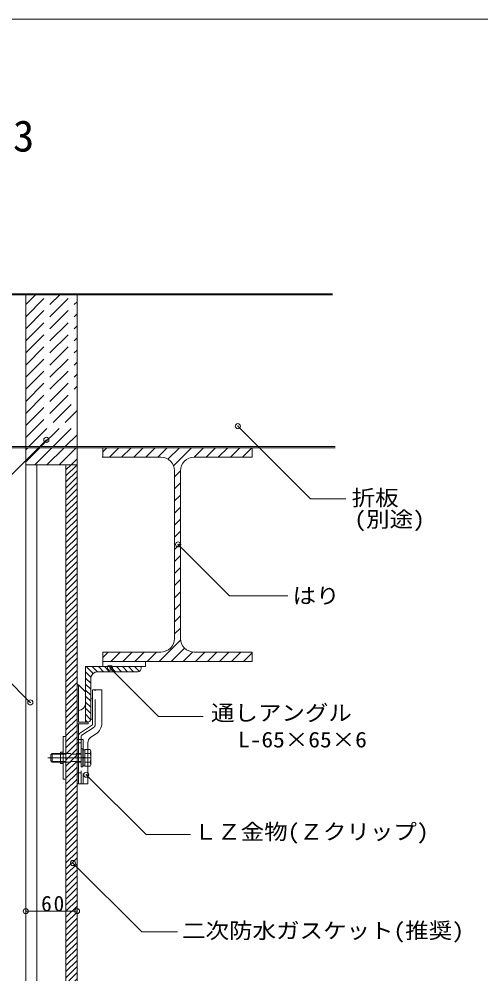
# Model space of a CAD drawing. Units: millimetres on the paper, enlarged 4 times, with parts at other scales. Extents: x -765 to 775, y -516 to 524.
# Drawn here: x 136.3 to 352.4, y 74 to 523.8 of the extents above; entities that cross this region are included whole.
import ezdxf
from ezdxf.enums import TextEntityAlignment as Align

# ---------------------------------------------------------------- set-up
doc = ezdxf.new("R2010")
doc.units = ezdxf.units.MM
doc.header["$LTSCALE"] = 4
doc.header["$PDMODE"] = 32
doc.header["$PDSIZE"] = 2.4
for name, pattern in [('CHAIN1', [8, 5, -1, 1, -1]), ('DASHED1', [1.8, 1.2, -0.6]), ('DASHED3', [4, 3, -1])]:
    doc.linetypes.add(name, pattern=pattern)
for name, color, linetype, lineweight in [('0-0_メース', 2, 'Continuous', 18), ('0-1_躯体', 7, 'Continuous', 18), ('0-2_金物', 2, 'Continuous', 18), ('0-3_鋼材', 3, 'Continuous', 18), ('0-4_その他資材', 7, 'Continuous', 18), ('0-5_建具', 7, 'Continuous', 18), ('0-9_部材名・寸法', 7, 'Continuous', 18), ('0-A_枠線', 7, 'Continuous', 18)]:
    doc.layers.add(name, color=color, linetype=linetype, lineweight=lineweight)
doc.layers.add('0-B_図面情報', color=7, linetype='Continuous')
doc.styles.add('ＭＳ ゴシック', font='')
doc.styles.get('ＭＳ ゴシック').set_extended_font_data('MS Gothic')

msp = doc.modelspace()

# ---------------------------------------------------------------- linework, layer by layer
at = {"layer": '0-0_メース'}
for p, q in [((139.393, 315.359), (163.393, 315.359)), ((139.393, 315.359), (139.393, 73.968)), ((144.593, 315.359), (144.593, 73.968)), ((158.193, 315.359), (158.193, 73.968)), ((163.393, 315.359), (163.393, 73.968))]:
    msp.add_line(p, q, dxfattribs=at)
at = {"layer": '0-1_躯体', "color": 3}
for p, q in [((175.393, 323.359), (245.393, 323.359)), ((175.393, 323.359), (175.393, 318.959)), ((245.393, 323.359), (245.393, 318.959)), ((202.593, 318.959), (175.193, 318.959)), ((218.193, 318.959), (245.393, 318.959)), ((208.993, 234.159), (208.993, 312.559)), ((211.793, 234.159), (211.793, 312.559)), ((175.393, 227.759), (175.393, 223.359)), ((202.593, 227.759), (175.393, 227.759)), ((218.193, 227.759), (245.393, 227.759)), ((245.393, 227.759), (245.393, 223.359)), ((175.393, 223.359), (245.393, 223.359))]:
    msp.add_line(p, q, dxfattribs=at)
at = {"layer": '0-1_躯体'}
for p, q in [((175.393, 321.394), (177.358, 323.359)), ((178.614, 318.959), (183.015, 323.359)), ((184.271, 318.959), (188.671, 323.359)), ((185.599, 323.359), (235.202, 323.359)), ((189.928, 318.959), (194.328, 323.359)), ((195.585, 318.959), (199.985, 323.359)), ((201.242, 318.959), (205.642, 323.359)), ((205.948, 318.008), (211.299, 323.359)), ((208.534, 314.937), (216.956, 323.359)), ((218.213, 318.959), (222.612, 323.359)), ((223.869, 318.959), (228.269, 323.359)), ((229.526, 318.959), (233.926, 323.359)), ((235.183, 318.959), (239.583, 323.359)), ((240.84, 318.959), (245.24, 323.359)), ((208.993, 309.739), (211.793, 312.539)), ((208.993, 304.082), (211.793, 306.882)), ((208.993, 298.425), (211.793, 301.225)), ((208.993, 292.768), (211.793, 295.568)), ((208.993, 287.112), (211.793, 289.912)), ((208.993, 281.455), (211.793, 284.255)), ((208.993, 275.798), (211.793, 278.598)), ((208.993, 270.141), (211.793, 272.941)), ((208.993, 264.484), (211.793, 267.284)), ((208.993, 258.827), (211.793, 261.627)), ((208.993, 253.17), (211.793, 255.97)), ((208.993, 247.514), (211.793, 250.314)), ((208.993, 241.857), (211.793, 244.657)), ((208.993, 236.2), (211.793, 239)), ((201.808, 223.359), (211.839, 233.389)), ((207.465, 223.359), (213.704, 229.597)), ((175.393, 225.227), (177.924, 227.759)), ((179.181, 223.359), (183.581, 227.759)), ((184.838, 223.359), (189.238, 227.759)), ((190.495, 223.359), (194.895, 227.759)), ((196.152, 223.359), (200.552, 227.759)), ((213.122, 223.359), (217.554, 227.791)), ((218.779, 223.359), (223.179, 227.759)), ((224.436, 223.359), (228.836, 227.759)), ((230.093, 223.359), (234.493, 227.759)), ((235.749, 223.359), (240.149, 227.759)), ((241.406, 223.359), (245.393, 227.345))]:
    msp.add_line(p, q, dxfattribs=at)
at = {"layer": '0-1_躯体', "color": 3}
for centre, start, end in [((202.593, 312.559), 0, 90), ((218.193, 312.559), 90, 180), ((202.593, 234.159), 270, 0), ((218.193, 234.159), 180, 270)]:
    msp.add_arc(centre, 6.4, start, end, dxfattribs=at)
at = {"layer": '0-2_金物'}
for p, q in [((163.393, 212.479), (163.393, 166.079)), ((164.033, 212.479), (163.393, 212.479)), ((164.033, 212.479), (167.393, 209.119)), ((164.033, 212.479), (164.033, 194.879)), ((167.393, 203.839), (167.393, 209.119)), ((174.993, 210.079), (170.593, 210.079)), ((170.593, 210.079), (170.593, 193.652)), ((174.993, 194.508), (174.993, 210.079)), ((169.793, 196.879), (169.793, 205.279)), ((168.593, 194.879), (164.033, 194.879)), ((164.033, 194.239), (164.033, 186.879)), ((164.567, 189.635), (170.593, 193.652)), ((172.321, 189.516), (169.858, 187.874)), ((156.913, 188.279), (156.913, 168.279)), ((158.193, 188.279), (156.913, 188.279)), ((158.193, 188.279), (158.193, 168.279)), ((164.033, 188.637), (164.033, 166.079)), ((168.433, 185.211), (168.433, 166.079)), ((151.115, 179.678), (151.715, 180.278)), ((155.713, 179.998), (151.435, 179.998)), ((151.715, 176.279), (151.715, 180.278)), ((151.715, 180.278), (155.713, 180.278)), ((155.713, 180.879), (155.713, 175.679)), ((156.913, 180.879), (155.713, 180.879)), ((169.552, 182.204), (168.433, 182.204)), ((169.583, 180.242), (168.433, 180.242)), ((169.913, 181.578), (169.552, 182.205)), ((169.583, 180.24), (169.913, 181.578)), ((169.913, 174.979), (169.913, 181.578)), ((151.115, 176.879), (151.115, 179.678)), ((151.115, 176.879), (151.715, 176.279)), ((155.713, 176.559), (151.435, 176.559)), ((151.715, 176.279), (155.713, 176.279)), ((156.913, 175.679), (155.713, 175.679)), ((169.583, 176.316), (168.433, 176.316)), ((169.583, 176.316), (169.913, 174.979)), ((169.552, 174.353), (168.433, 174.353)), ((169.913, 174.979), (169.552, 174.353)), ((158.193, 168.279), (156.913, 168.279)), ((166.193, 166.079), (163.393, 166.079)), ((168.433, 166.079), (164.033, 166.079))]:
    msp.add_line(p, q, dxfattribs=at)
at = {"layer": '0-2_金物', "linetype": 'DASHED3'}
for p, q in [((171.873, 193.609), (171.873, 210.079)), ((171.339, 192.611), (165.669, 188.831)), ((166.193, 186.879), (163.393, 186.879)), ((164.033, 185.279), (163.393, 185.279)), ((164.033, 186.879), (164.033, 185.279)), ((164.033, 185.279), (164.033, 166.079)), ((165.313, 185.279), (164.033, 185.279)), ((165.313, 188.166), (165.313, 166.079)), ((166.193, 186.879), (166.193, 166.079)), ((166.113, 182.478), (165.313, 182.478)), ((165.313, 174.079), (165.313, 182.478)), ((166.113, 174.079), (166.113, 182.478)), ((167.113, 181.958), (166.113, 181.958)), ((167.113, 174.353), (167.113, 182.204)), ((168.433, 182.204), (167.113, 182.204)), ((167.113, 174.599), (167.113, 181.958)), ((168.433, 180.242), (167.113, 180.242)), ((167.113, 178.359), (166.113, 178.359)), ((167.113, 178.199), (166.113, 178.199)), ((168.433, 176.316), (167.113, 176.316)), ((164.033, 171.279), (163.393, 171.279)), ((165.313, 171.279), (164.033, 171.279)), ((166.113, 174.079), (165.313, 174.079)), ((167.113, 174.599), (166.113, 174.599)), ((168.433, 174.353), (167.113, 174.353))]:
    msp.add_line(p, q, dxfattribs=at)
at = {"layer": '0-2_金物', "linetype": 'DASHED1'}
for p, q in [((155.713, 180.278), (165.313, 180.278)), ((165.313, 179.998), (155.713, 179.998)), ((165.313, 176.559), (155.713, 176.559)), ((155.713, 176.279), (165.313, 176.279))]:
    msp.add_line(p, q, dxfattribs=at)
at = {"layer": '0-2_金物', "linetype": 'CHAIN1'}
msp.add_line((149.716, 178.279), (171.816, 178.279), dxfattribs=at)
at = {"layer": '0-2_金物'}
msp.add_lwpolyline([(168.593, 194.879), (168.593, 194.239), (163.393, 194.239)], dxfattribs=at)
for centre, radius, start, end in [((164.033, 203.839), 3.36, 270, 0), ((170.593, 205.279), 0.8, 90, 180), ((170.593, 196.879), 0.8, 180, 270), ((168.993, 194.508), 6, 303.69006, 0), ((165.233, 188.637), 1.2, 123.69006, 180), ((171.633, 185.211), 3.2, 123.69006, 180), ((163.914, 178.279), 5.999, 340.90353, 19.09712)]:
    msp.add_arc(centre, radius, start, end, dxfattribs=at)
at = {"layer": '0-2_金物', "linetype": 'DASHED3'}
for centre, radius, start, end in [((170.673, 193.609), 1.2, 303.69006, 0), ((166.113, 188.166), 0.8, 123.69006, 180)]:
    msp.add_arc(centre, radius, start, end, dxfattribs=at)
at = {"layer": '0-3_鋼材'}
for p, q in [((167.393, 220.959), (193.393, 220.959)), ((167.393, 220.959), (167.393, 194.959)), ((175.393, 223.359), (195.393, 223.359)), ((175.393, 220.959), (175.393, 223.359)), ((193.393, 220.159), (193.393, 220.959)), ((173.193, 218.559), (191.793, 218.559)), ((169.793, 215.159), (169.793, 196.559)), ((168.193, 194.959), (167.393, 194.959))]:
    msp.add_line(p, q, dxfattribs=at)
at = {"layer": '0-3_鋼材', "color": 7}
for p, q in [((167.704, 220.959), (170.949, 217.713)), ((170.532, 220.959), (172.941, 218.549)), ((173.36, 220.959), (175.76, 218.559)), ((176.189, 220.959), (178.589, 218.559)), ((179.017, 220.959), (181.417, 218.559)), ((181.846, 220.959), (184.246, 218.559)), ((184.674, 220.959), (187.074, 218.559)), ((187.503, 220.959), (189.902, 218.559)), ((190.331, 220.959), (192.544, 218.746)), ((193.159, 220.959), (193.393, 220.725)), ((167.393, 218.441), (169.886, 215.948)), ((167.393, 215.613), (169.793, 213.213)), ((167.393, 212.784), (169.793, 210.384)), ((167.393, 209.956), (169.793, 207.556)), ((167.393, 207.127), (169.793, 204.727)), ((167.393, 204.299), (169.793, 201.899)), ((167.393, 201.47), (169.793, 199.07)), ((167.393, 198.642), (169.766, 196.269)), ((167.393, 195.814), (168.247, 194.96))]:
    msp.add_line(p, q, dxfattribs=at)
at = {"layer": '0-3_鋼材'}
msp.add_lwpolyline([(175.393, 220.959), (195.393, 220.959), (195.393, 223.359)], dxfattribs=at)
for centre, radius, start, end in [((173.193, 215.159), 3.4, 90, 180), ((191.793, 220.159), 1.6, 270, 0), ((168.193, 196.559), 1.6, 270, 0)]:
    msp.add_arc(centre, radius, start, end, dxfattribs=at)
at = {"layer": '0-4_その他資材'}
for p, q in [((139.393, 315.359), (139.393, 394.865)), ((163.393, 315.359), (163.393, 394.865)), ((139.393, 316.757), (145.995, 323.359)), ((143.651, 315.359), (151.651, 323.359)), ((149.308, 315.359), (157.308, 323.359)), ((154.965, 315.359), (162.965, 323.359)), ((139.393, 315.359), (163.393, 315.359)), ((158.192, 310.158), (163.393, 315.359)), ((158.192, 312.987), (160.564, 315.359)), ((158.193, 315.359), (158.193, 73.968)), ((160.622, 315.359), (163.393, 318.13)), ((163.393, 73.968), (163.393, 315.359)), ((158.192, 307.33), (163.393, 312.53)), ((158.192, 304.502), (163.393, 309.702)), ((158.192, 301.673), (163.393, 306.874)), ((158.192, 298.845), (163.393, 304.045)), ((158.192, 296.016), (163.393, 301.217)), ((158.192, 293.188), (163.393, 298.388)), ((158.192, 290.359), (163.393, 295.56)), ((158.192, 287.531), (163.393, 292.731)), ((158.192, 284.702), (163.393, 289.903)), ((158.192, 281.874), (163.393, 287.074)), ((158.192, 279.046), (163.393, 284.246)), ((158.192, 276.217), (163.393, 281.418)), ((158.192, 273.389), (163.393, 278.589)), ((158.192, 270.56), (163.393, 275.761)), ((158.192, 267.732), (163.393, 272.932)), ((158.192, 264.904), (163.393, 270.104)), ((158.192, 262.075), (163.393, 267.276)), ((158.192, 259.247), (163.393, 264.447)), ((158.192, 256.418), (163.393, 261.619)), ((158.192, 253.59), (163.393, 258.79)), ((158.192, 250.761), (163.393, 255.962)), ((158.192, 247.933), (163.393, 253.133)), ((158.192, 245.105), (163.393, 250.305)), ((158.192, 242.276), (163.393, 247.477)), ((158.192, 239.448), (163.393, 244.648)), ((158.192, 236.619), (163.393, 241.82)), ((158.192, 233.791), (163.393, 238.991)), ((158.192, 230.962), (163.393, 236.163)), ((158.192, 228.134), (163.393, 233.334)), ((158.192, 225.306), (163.393, 230.506)), ((158.192, 222.477), (163.393, 227.678)), ((158.192, 219.649), (163.393, 224.849)), ((158.192, 216.82), (163.393, 222.021)), ((158.192, 213.992), (163.393, 219.192)), ((158.192, 211.163), (163.393, 216.364)), ((158.192, 208.335), (163.393, 213.535)), ((158.192, 205.507), (163.393, 210.707)), ((158.192, 202.678), (163.393, 207.879)), ((158.192, 199.85), (163.393, 205.05)), ((158.192, 197.021), (163.393, 202.222)), ((158.192, 194.193), (163.393, 199.393)), ((158.192, 191.364), (163.393, 196.565)), ((158.192, 188.536), (163.393, 193.736)), ((158.192, 185.708), (163.393, 190.908)), ((158.193, 182.88), (163.393, 188.08)), ((158.193, 180.051), (163.393, 185.251)), ((158.192, 177.222), (163.393, 182.423)), ((158.192, 174.394), (163.393, 179.594)), ((158.192, 171.566), (163.393, 176.766)), ((158.192, 168.737), (163.393, 173.938)), ((158.192, 165.909), (163.393, 171.109)), ((158.192, 163.08), (163.393, 168.281)), ((158.192, 160.252), (163.393, 165.452)), ((158.192, 157.423), (163.393, 162.624)), ((158.192, 154.595), (163.393, 159.795)), ((158.192, 151.767), (163.393, 156.967)), ((158.192, 148.938), (163.393, 154.139)), ((158.192, 146.11), (163.393, 151.31)), ((158.192, 143.281), (163.393, 148.482)), ((158.192, 140.453), (163.393, 145.653)), ((158.192, 137.624), (163.393, 142.825)), ((158.192, 134.796), (163.393, 139.996)), ((158.192, 131.968), (163.393, 137.168)), ((158.192, 129.139), (163.393, 134.34)), ((158.192, 126.311), (163.393, 131.511)), ((158.192, 123.482), (163.393, 128.683)), ((158.192, 120.654), (163.393, 125.854)), ((158.192, 117.825), (163.393, 123.026)), ((158.192, 114.997), (163.393, 120.197)), ((158.192, 112.169), (163.393, 117.369)), ((158.192, 109.34), (163.393, 114.541)), ((158.192, 106.512), (163.393, 111.712)), ((158.192, 103.683), (163.393, 108.884)), ((158.192, 100.855), (163.393, 106.055)), ((158.192, 98.026), (163.393, 103.227)), ((158.192, 95.198), (163.393, 100.398)), ((158.192, 92.37), (163.393, 97.57)), ((158.192, 89.541), (163.393, 94.742)), ((158.192, 86.713), (163.393, 91.913)), ((158.192, 83.884), (163.393, 89.085)), ((158.192, 81.056), (163.393, 86.256)), ((158.192, 78.228), (163.393, 83.428)), ((158.193, 75.4), (163.393, 80.6)), ((159.589, 73.968), (163.393, 77.771)), ((162.418, 73.968), (163.393, 74.943))]:
    msp.add_line(p, q, dxfattribs=at)
at = {"layer": '0-4_その他資材', "linetype": 'DASHED3'}
for p, q in [((139.393, 373.325), (160.932, 394.865)), ((139.393, 378.982), (155.275, 394.865)), ((139.393, 384.639), (149.619, 394.865)), ((139.393, 390.296), (143.962, 394.865)), ((139.393, 367.668), (163.393, 391.669)), ((139.393, 362.012), (163.393, 386.012)), ((139.393, 356.355), (163.393, 380.355)), ((139.393, 350.698), (163.393, 374.698)), ((139.393, 345.041), (163.393, 369.041)), ((139.393, 339.384), (163.393, 363.384)), ((139.393, 333.727), (163.393, 357.728)), ((139.393, 328.07), (163.393, 352.071)), ((140.825, 323.846), (163.393, 346.414)), ((146.482, 323.846), (163.393, 340.757)), ((152.139, 323.846), (163.393, 335.1)), ((157.796, 323.846), (163.393, 329.443)), ((139.393, 322.414), (140.338, 323.359))]:
    msp.add_line(p, q, dxfattribs=at)
at = {"layer": '0-5_建具'}
for p, q in [((97.93, 395.352), (282.977, 395.352)), ((97.93, 394.865), (282.977, 394.865)), ((97.93, 323.846), (284.277, 323.846)), ((97.93, 323.359), (284.277, 323.359))]:
    msp.add_line(p, q, dxfattribs=at)
at = {"layer": '0-9_部材名・寸法'}
for p, q in [((238.682, 333.433), (272.646, 299.469)), ((149.025, 327.038), (112.645, 290.658)), ((272.646, 299.469), (289.269, 299.469)), ((210.719, 278.131), (234.811, 254.039)), ((234.811, 254.039), (262.144, 254.039)), ((178.782, 220.423), (201.532, 197.673)), ((201.532, 197.673), (222.48, 197.673)), ((167.698, 170.372), (195.689, 142.381)), ((195.689, 142.381), (216.551, 142.381)), ((161.46, 129.053), (193.667, 96.847)), ((139.393, 106.535), (163.393, 106.535)), ((193.667, 96.847), (210.425, 96.847))]:
    msp.add_line(p, q, dxfattribs=at)
msp.add_lwpolyline([(141.52, 204.185), (118.181, 227.523), (101.508, 227.523)], dxfattribs=at)
for p in [(238.682, 333.433), (149.025, 327.038), (210.719, 278.131), (178.782, 220.423), (141.52, 204.185), (167.698, 170.372), (161.46, 129.053), (139.393, 106.535), (163.393, 106.535)]:
    msp.add_point(p, dxfattribs=at)
at = {"layer": '0-A_枠線'}
msp.add_line((-765.031, 523.812), (774.969, 523.812), dxfattribs=at)

# ---------------------------------------------------------------- texts
at = {"layer": '0-9_部材名・寸法', "style": 'ＭＳ ゴシック', "width": 1.1}
for s, p in [('折板', (291.985, 294.064)), ('(別途)', (293.231, 284.026)), ('はり', (264.307, 248.257)), ('通しアングル', (226.09, 193.426)), ('L-65×65×6', (238.737, 180.936)), ('ＬＺ金物(Ｚクリップ)', (218.025, 137.831)), ('二次防水ガスケット(推奨)', (212.559, 91.576))]:
    msp.add_text(s, height=7.331, dxfattribs=at).set_placement(p, align=Align.BOTTOM_LEFT)
at = {"layer": '0-9_部材名・寸法', "insert": (146.572, 106.298), "char_height": 7.331, "attachment_point": 7, "style": 'ＭＳ ゴシック'}
msp.add_mtext('\\T1.17;60', dxfattribs=at)
at = {"layer": '0-B_図面情報', "color": 4, "style": 'ＭＳ ゴシック'}
msp.add_text('15-003', height=14.66, dxfattribs=at).set_placement((83.529, 457.486), align=Align.BOTTOM_LEFT)

doc.saveas('drawing.dxf')
